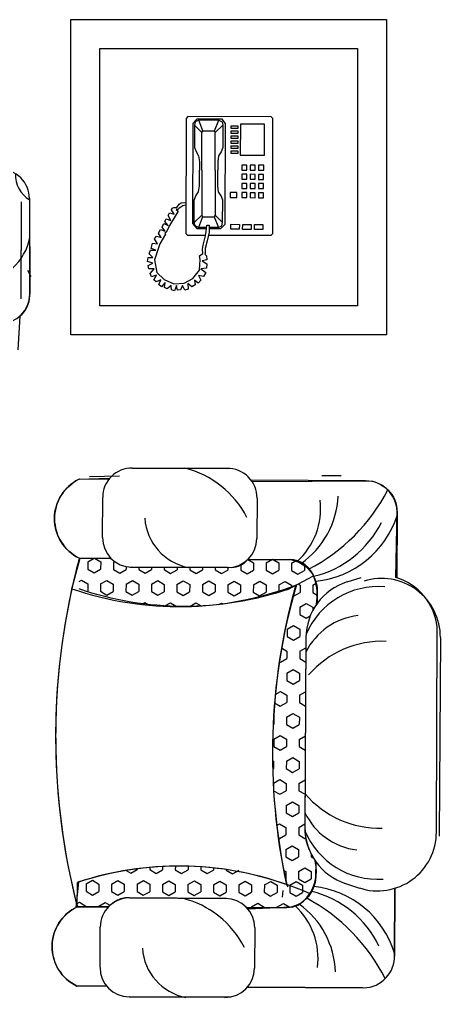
# Model space of a CAD drawing. Header units: inches. Extents: x 4.9 to 47.4, y 12.3 to 37.1.
# Drawn here: x 19.027 to 19.907, y 21.081 to 23.128 of the extents above; entities that cross this region are included whole.
import ezdxf

# ---------------------------------------------------------------- set-up
doc = ezdxf.new("R2010")
doc.units = ezdxf.units.IN
doc.header["$MEASUREMENT"] = 0
doc.layers.add('02', color=2, linetype='Continuous')
doc.layers.add('4', color=4, linetype='Continuous')

msp = doc.modelspace()

# ---------------------------------------------------------------- linework, layer by layer
at = {"layer": '02'}
for p, q in [((19.1944, 23.0679), (19.7334, 23.0679)), ((19.1944, 22.5289), (19.1944, 23.0679)), ((19.7334, 23.0679), (19.7334, 22.5289)), ((19.375, 22.9215), (19.3745, 22.6806)), ((19.3785, 22.925), (19.375, 22.9215)), ((19.5531, 22.9247), (19.3785, 22.925)), ((19.3977, 22.9198), (19.3889, 22.911)), ((19.4012, 22.918), (19.3942, 22.9145)), ((19.4501, 22.9196), (19.3977, 22.9198)), ((19.4098, 22.8953), (19.4012, 22.918)), ((19.4431, 22.9179), (19.4012, 22.918)), ((19.4343, 22.8952), (19.4431, 22.9179)), ((19.4431, 22.9179), (19.4501, 22.9144)), ((19.457, 22.9109), (19.4501, 22.9196)), ((19.5566, 22.9212), (19.5531, 22.9247)), ((19.5561, 22.6802), (19.5566, 22.9212)), ((19.3889, 22.911), (19.3885, 22.7015)), ((19.3924, 22.9075), (19.3923, 22.8604)), ((19.3942, 22.9145), (19.3924, 22.9075)), ((19.3924, 22.9075), (19.4081, 22.8918)), ((19.4081, 22.8918), (19.4098, 22.8953)), ((19.4098, 22.8953), (19.4343, 22.8952)), ((19.436, 22.8917), (19.4343, 22.8952)), ((19.4518, 22.9074), (19.436, 22.8917)), ((19.4501, 22.9144), (19.4518, 22.9074)), ((19.4518, 22.9074), (19.4517, 22.8603)), ((19.4566, 22.6996), (19.457, 22.9109)), ((19.4692, 22.9004), (19.4692, 22.9056)), ((19.4692, 22.9056), (19.4832, 22.9056)), ((19.4832, 22.9004), (19.4692, 22.9004)), ((19.4692, 22.8952), (19.4832, 22.8951)), ((19.4692, 22.8899), (19.4692, 22.8952)), ((19.4832, 22.9056), (19.4832, 22.9004)), ((19.4832, 22.8951), (19.4832, 22.8899)), ((19.4885, 22.9091), (19.4883, 22.8445)), ((19.5391, 22.909), (19.4885, 22.9091)), ((19.539, 22.8444), (19.5391, 22.909)), ((19.4079, 22.8132), (19.4081, 22.8918)), ((19.4359, 22.8132), (19.436, 22.8917)), ((19.4832, 22.8899), (19.4692, 22.8899)), ((19.4692, 22.8847), (19.4832, 22.8846)), ((19.4692, 22.8794), (19.4692, 22.8847)), ((19.4832, 22.8794), (19.4692, 22.8794)), ((19.4692, 22.8742), (19.4831, 22.8742)), ((19.4692, 22.869), (19.4692, 22.8742)), ((19.4832, 22.8846), (19.4832, 22.8794)), ((19.3923, 22.8604), (19.3958, 22.8517)), ((19.4517, 22.8603), (19.4482, 22.8515)), ((19.4691, 22.8585), (19.4692, 22.8637)), ((19.4831, 22.8585), (19.4691, 22.8585)), ((19.4831, 22.8689), (19.4692, 22.869)), ((19.4692, 22.8637), (19.4831, 22.8637)), ((19.4831, 22.8742), (19.4831, 22.8689)), ((19.4831, 22.8637), (19.4831, 22.8585)), ((19.3958, 22.8517), (19.401, 22.8429)), ((19.401, 22.8429), (19.4027, 22.8307)), ((19.4429, 22.8428), (19.4411, 22.8306)), ((19.4482, 22.8515), (19.4429, 22.8428)), ((19.4691, 22.8532), (19.4831, 22.8532)), ((19.4691, 22.848), (19.4691, 22.8532)), ((19.4831, 22.848), (19.4691, 22.848)), ((19.4831, 22.8532), (19.4831, 22.848)), ((19.4883, 22.8445), (19.539, 22.8444)), ((19.4026, 22.78), (19.4027, 22.8132)), ((19.4027, 22.8307), (19.4027, 22.8132)), ((19.4079, 22.8132), (19.4077, 22.7189)), ((19.4359, 22.8132), (19.4357, 22.7189)), ((19.441, 22.78), (19.4411, 22.8131)), ((19.4411, 22.8306), (19.4411, 22.8131)), ((19.4918, 22.8235), (19.4917, 22.813)), ((19.4917, 22.813), (19.5022, 22.813)), ((19.5022, 22.8235), (19.4918, 22.8235)), ((19.5022, 22.813), (19.5022, 22.8235)), ((19.5197, 22.8235), (19.5092, 22.8235)), ((19.5092, 22.8235), (19.5092, 22.813)), ((19.5092, 22.813), (19.5197, 22.813)), ((19.5197, 22.813), (19.5197, 22.8235)), ((19.5372, 22.8234), (19.5267, 22.8234)), ((19.5267, 22.8234), (19.5267, 22.813)), ((19.5267, 22.813), (19.5372, 22.8129)), ((19.5372, 22.8129), (19.5372, 22.8234)), ((19.5022, 22.8043), (19.4917, 22.8043)), ((19.4917, 22.8043), (19.4917, 22.7938)), ((19.4917, 22.7938), (19.5022, 22.7938)), ((19.5022, 22.7938), (19.5022, 22.8043)), ((19.5197, 22.8042), (19.5092, 22.8043)), ((19.5092, 22.8043), (19.5092, 22.7938)), ((19.5092, 22.7938), (19.5196, 22.7938)), ((19.5196, 22.7938), (19.5197, 22.8042)), ((19.5267, 22.8042), (19.5266, 22.7937)), ((19.5266, 22.7937), (19.5371, 22.7937)), ((19.5371, 22.8042), (19.5267, 22.8042)), ((19.5371, 22.7937), (19.5371, 22.8042)), ((19.4008, 22.7678), (19.4026, 22.78)), ((19.4428, 22.7677), (19.441, 22.78)), ((19.4917, 22.7851), (19.4917, 22.7746)), ((19.5022, 22.7851), (19.4917, 22.7851)), ((19.4917, 22.7746), (19.5021, 22.7746)), ((19.5021, 22.7746), (19.5022, 22.7851)), ((19.5092, 22.7851), (19.5091, 22.7746)), ((19.5091, 22.7746), (19.5196, 22.7746)), ((19.5196, 22.785), (19.5092, 22.7851)), ((19.5196, 22.7746), (19.5196, 22.785)), ((19.5371, 22.785), (19.5266, 22.785)), ((19.5266, 22.785), (19.5266, 22.7745)), ((19.5266, 22.7745), (19.5371, 22.7745)), ((19.5371, 22.7745), (19.5371, 22.785)), ((19.047, 22.7535), (19.0477, 22.5534)), ((19.3921, 22.7504), (19.3956, 22.7591)), ((19.3956, 22.7591), (19.4008, 22.7678)), ((19.448, 22.759), (19.4428, 22.7677)), ((19.4515, 22.7503), (19.448, 22.759)), ((19.4812, 22.7659), (19.4672, 22.7659)), ((19.4672, 22.7659), (19.4672, 22.7555)), ((19.4672, 22.7555), (19.4811, 22.7554)), ((19.4811, 22.7554), (19.4812, 22.7659)), ((19.5021, 22.7659), (19.4916, 22.7659)), ((19.4916, 22.7659), (19.4916, 22.7554)), ((19.4916, 22.7554), (19.5021, 22.7554)), ((19.5021, 22.7554), (19.5021, 22.7659)), ((19.5196, 22.7658), (19.5091, 22.7658)), ((19.5091, 22.7658), (19.5091, 22.7554)), ((19.5091, 22.7554), (19.5196, 22.7553)), ((19.5196, 22.7553), (19.5196, 22.7658)), ((19.5371, 22.7658), (19.5266, 22.7658)), ((19.5266, 22.7658), (19.5266, 22.7553)), ((19.5266, 22.7553), (19.537, 22.7553)), ((19.537, 22.7553), (19.5371, 22.7658)), ((19.0297, 22.5437), (19.0304, 22.7469)), ((19.0297, 22.546), (19.0304, 22.7462)), ((19.047, 22.7511), (19.0476, 22.5505)), ((19.3441, 22.7297), (19.3455, 22.7336)), ((19.3455, 22.7336), (19.3494, 22.7346)), ((19.3494, 22.7346), (19.3557, 22.735)), ((19.3557, 22.735), (19.3607, 22.7417)), ((19.3596, 22.7325), (19.3575, 22.7304)), ((19.3642, 22.7357), (19.3596, 22.7325)), ((19.3607, 22.7417), (19.3649, 22.7442)), ((19.3681, 22.7385), (19.3642, 22.7357)), ((19.3649, 22.7442), (19.3746, 22.7452)), ((19.3746, 22.7399), (19.3681, 22.7385)), ((19.392, 22.7032), (19.3921, 22.7504)), ((19.4514, 22.7031), (19.4515, 22.7503)), ((19.3302, 22.7053), (19.3331, 22.711)), ((19.3331, 22.711), (19.3433, 22.7078)), ((19.3377, 22.7181), (19.3405, 22.7234)), ((19.3433, 22.7078), (19.3377, 22.7181)), ((19.3405, 22.7234), (19.3497, 22.7205)), ((19.3518, 22.7163), (19.3405, 22.6972)), ((19.3497, 22.7205), (19.3441, 22.7297)), ((19.3582, 22.7269), (19.3518, 22.7163)), ((19.3575, 22.7304), (19.354, 22.7304)), ((19.354, 22.7304), (19.3582, 22.7269)), ((19.392, 22.7032), (19.4077, 22.7189)), ((19.4095, 22.7154), (19.4007, 22.6927)), ((19.4077, 22.7189), (19.4095, 22.7154)), ((19.4095, 22.7154), (19.4339, 22.7154)), ((19.4357, 22.7189), (19.4339, 22.7154)), ((19.4339, 22.7154), (19.4426, 22.6926)), ((19.4514, 22.7031), (19.4357, 22.7189)), ((19.3246, 22.6937), (19.3281, 22.7015)), ((19.3309, 22.6855), (19.3246, 22.6937)), ((19.3281, 22.7015), (19.3376, 22.6972)), ((19.3376, 22.6972), (19.3302, 22.7053)), ((19.3405, 22.6972), (19.333, 22.6827)), ((19.3885, 22.7015), (19.3972, 22.691)), ((19.3937, 22.6962), (19.392, 22.7032)), ((19.4007, 22.6927), (19.3937, 22.6962)), ((19.3972, 22.691), (19.4176, 22.691)), ((19.4178, 22.6927), (19.4007, 22.6927)), ((19.4171, 22.6839), (19.4182, 22.6979)), ((19.4182, 22.6979), (19.4234, 22.6979)), ((19.4234, 22.6979), (19.4231, 22.6829)), ((19.4426, 22.6926), (19.4233, 22.6927)), ((19.4233, 22.6909), (19.4478, 22.6909)), ((19.4426, 22.6926), (19.4496, 22.6961)), ((19.4478, 22.6909), (19.4566, 22.6996)), ((19.4496, 22.6961), (19.4514, 22.7031)), ((19.4688, 22.6996), (19.4863, 22.6995)), ((19.4688, 22.6891), (19.4688, 22.6996)), ((19.4863, 22.6995), (19.4862, 22.6891)), ((19.4932, 22.689), (19.4933, 22.6995)), ((19.4933, 22.6995), (19.5107, 22.6995)), ((19.5107, 22.6995), (19.5107, 22.689)), ((19.5177, 22.689), (19.5177, 22.6995)), ((19.5177, 22.6995), (19.5352, 22.6994)), ((19.5352, 22.6994), (19.5351, 22.689)), ((19.3089, 22.669), (19.3128, 22.6746)), ((19.3128, 22.6746), (19.3227, 22.6718)), ((19.3175, 22.6813), (19.3214, 22.6887)), ((19.3227, 22.6718), (19.3175, 22.6813)), ((19.3316, 22.6792), (19.3202, 22.6587)), ((19.3214, 22.6887), (19.3309, 22.6855)), ((19.333, 22.6827), (19.3305, 22.682)), ((19.3305, 22.682), (19.3316, 22.6792)), ((19.3745, 22.6806), (19.378, 22.6771)), ((19.378, 22.6771), (19.4156, 22.677)), ((19.4103, 22.656), (19.4146, 22.6726)), ((19.4146, 22.6726), (19.4171, 22.6839)), ((19.4231, 22.6829), (19.4188, 22.6652)), ((19.4217, 22.677), (19.5526, 22.6767)), ((19.4862, 22.6891), (19.4688, 22.6891)), ((19.5107, 22.689), (19.4932, 22.689)), ((19.5351, 22.689), (19.5177, 22.689)), ((19.5526, 22.6767), (19.5561, 22.6802)), ((19.3015, 22.6492), (19.3047, 22.6598)), ((19.3117, 22.6453), (19.3015, 22.6492)), ((19.3047, 22.6598), (19.3153, 22.6587)), ((19.3202, 22.6587), (19.3085, 22.6255)), ((19.3153, 22.6587), (19.3089, 22.669)), ((19.4093, 22.6475), (19.4103, 22.656)), ((19.4188, 22.6652), (19.4146, 22.6486)), ((19.294, 22.6216), (19.2958, 22.6304)), ((19.2958, 22.6304), (19.3053, 22.6304)), ((19.2979, 22.6375), (19.3004, 22.6456)), ((19.3053, 22.6304), (19.2979, 22.6375)), ((19.3004, 22.6456), (19.3117, 22.6453)), ((19.4032, 22.6338), (19.4096, 22.6383)), ((19.4046, 22.6256), (19.4032, 22.6338)), ((19.4096, 22.6383), (19.4093, 22.6475)), ((19.4149, 22.6394), (19.4138, 22.6373)), ((19.4138, 22.6373), (19.4177, 22.6334)), ((19.4146, 22.6486), (19.4149, 22.6394)), ((19.4177, 22.6334), (19.4184, 22.6249)), ((19.305, 22.6184), (19.294, 22.6216)), ((19.2958, 22.6131), (19.305, 22.6184)), ((19.2972, 22.606), (19.2958, 22.6131)), ((19.3085, 22.6255), (19.3134, 22.5989)), ((19.4028, 22.6033), (19.4046, 22.6256)), ((19.4184, 22.6249), (19.4082, 22.6231)), ((19.4082, 22.6231), (19.418, 22.6171)), ((19.418, 22.6171), (19.4173, 22.6076)), ((19.0506, 22.5897), (19.0436, 22.6025)), ((19.3081, 22.6064), (19.2972, 22.606)), ((19.2996, 22.5968), (19.3081, 22.6064)), ((19.3024, 22.5898), (19.2996, 22.5968)), ((19.3127, 22.5929), (19.3024, 22.5898)), ((19.3077, 22.5834), (19.3127, 22.5929)), ((19.3134, 22.5989), (19.3289, 22.5837)), ((19.3893, 22.5864), (19.4028, 22.6033)), ((19.4113, 22.5906), (19.4007, 22.5927)), ((19.4007, 22.5927), (19.4056, 22.5828)), ((19.4173, 22.6076), (19.406, 22.6065)), ((19.406, 22.6065), (19.4159, 22.5987)), ((19.4159, 22.5987), (19.4113, 22.5906)), ((19.3123, 22.5791), (19.3077, 22.5834)), ((19.3222, 22.5834), (19.3123, 22.5791)), ((19.3179, 22.5738), (19.3222, 22.5834)), ((19.3236, 22.5689), (19.3179, 22.5738)), ((19.331, 22.578), (19.3236, 22.5689)), ((19.3289, 22.5837), (19.3494, 22.5748)), ((19.3299, 22.5674), (19.331, 22.578)), ((19.3356, 22.5646), (19.3299, 22.5674)), ((19.3437, 22.5716), (19.3356, 22.5646)), ((19.3441, 22.5621), (19.3437, 22.5716)), ((19.3494, 22.5748), (19.3706, 22.5765)), ((19.3547, 22.5716), (19.3508, 22.5603)), ((19.3571, 22.5614), (19.3547, 22.5716)), ((19.3674, 22.5716), (19.3631, 22.5621)), ((19.372, 22.562), (19.3674, 22.5716)), ((19.3706, 22.5765), (19.3893, 22.5864)), ((19.3868, 22.5687), (19.3784, 22.5758)), ((19.3784, 22.5758), (19.3794, 22.5641)), ((19.3936, 22.573), (19.3868, 22.5687)), ((19.4003, 22.5765), (19.3922, 22.5825)), ((19.3922, 22.5825), (19.3936, 22.573)), ((19.4056, 22.5828), (19.4003, 22.5765)), ((19.3508, 22.5603), (19.3441, 22.5621)), ((19.3631, 22.5621), (19.3571, 22.5614)), ((19.3794, 22.5641), (19.372, 22.562)), ((19.7334, 22.5289), (19.1944, 22.5289)), ((19.4602, 22.1881), (19.2589, 22.1892)), ((19.2622, 22.1892), (19.4624, 22.1881)), ((19.1999, 22.0437), (19.2004, 22.1281)), ((19.5235, 22.1262), (19.523, 22.0418)), ((19.1357, 21.9365), (19.1533, 22.0004)), ((19.1514, 22.0004), (19.2177, 22)), ((19.1533, 22.0004), (19.2173, 22.0004)), ((19.1695, 21.9927), (19.1828, 22.0002)), ((19.183, 22.0002), (19.1962, 21.9925)), ((19.2228, 21.9924), (19.2251, 21.9937)), ((19.504, 21.9977), (19.5908, 21.9975)), ((19.504, 21.9976), (19.5158, 21.9907)), ((19.5047, 21.9984), (19.5833, 21.9979)), ((19.5425, 21.9905), (19.5557, 21.9981)), ((19.5559, 21.9981), (19.5691, 21.9904)), ((19.5957, 21.9902), (19.6035, 21.9947)), ((19.1695, 21.9927), (19.1695, 21.9773)), ((19.1695, 21.9773), (19.1827, 21.9695)), ((19.1827, 21.9695), (19.1961, 21.9771)), ((19.1962, 21.9925), (19.1961, 21.9771)), ((19.2228, 21.9924), (19.2227, 21.977)), ((19.2227, 21.977), (19.236, 21.9692)), ((19.236, 21.9692), (19.2494, 21.9768)), ((19.2494, 21.983), (19.2494, 21.9768)), ((19.2581, 21.9819), (19.4697, 21.9812)), ((19.4612, 21.9806), (19.2611, 21.9818)), ((19.276, 21.9817), (19.276, 21.9767)), ((19.276, 21.9767), (19.2893, 21.9689)), ((19.2893, 21.9689), (19.3026, 21.9765)), ((19.3027, 21.9815), (19.3026, 21.9765)), ((19.3293, 21.9814), (19.3293, 21.9764)), ((19.3293, 21.9764), (19.3426, 21.9686)), ((19.3426, 21.9686), (19.3559, 21.9762)), ((19.3559, 21.9812), (19.3559, 21.9762)), ((19.3826, 21.9811), (19.3826, 21.9761)), ((19.3826, 21.9761), (19.3958, 21.9683)), ((19.3958, 21.9683), (19.4092, 21.9759)), ((19.4092, 21.9809), (19.4092, 21.9759)), ((19.4359, 21.9808), (19.4358, 21.9758)), ((19.4358, 21.9758), (19.4491, 21.968)), ((19.4491, 21.968), (19.4625, 21.9756)), ((19.4625, 21.9807), (19.4625, 21.9756)), ((19.4892, 21.9872), (19.4891, 21.9755)), ((19.4891, 21.9755), (19.5024, 21.9677)), ((19.5024, 21.9677), (19.5157, 21.9753)), ((19.5158, 21.9907), (19.5157, 21.9753)), ((19.5425, 21.9905), (19.5424, 21.9752)), ((19.5424, 21.9752), (19.5557, 21.9674)), ((19.5557, 21.9674), (19.569, 21.975)), ((19.5691, 21.9904), (19.569, 21.975)), ((19.5957, 21.9902), (19.5957, 21.9749)), ((19.5957, 21.9749), (19.6089, 21.9671)), ((19.6089, 21.9671), (19.6223, 21.9747)), ((19.6224, 21.985), (19.6223, 21.9747)), ((19.1511, 21.9515), (19.156, 21.9543)), ((19.156, 21.9543), (19.1693, 21.9465)), ((19.1959, 21.9464), (19.2093, 21.954)), ((19.2093, 21.954), (19.2226, 21.9462)), ((19.2492, 21.9461), (19.2626, 21.9537)), ((19.2626, 21.9537), (19.2758, 21.9459)), ((19.3025, 21.9458), (19.3158, 21.9534)), ((19.3158, 21.9534), (19.3291, 21.9456)), ((19.3557, 21.9455), (19.3691, 21.9531)), ((19.3691, 21.9531), (19.3824, 21.9453)), ((19.409, 21.9452), (19.4224, 21.9528)), ((19.4224, 21.9528), (19.4357, 21.945)), ((19.5877, 21.935), (19.6411, 21.9636)), ((19.7119, 21.9507), (19.7412, 21.9598)), ((19.1693, 21.9465), (19.1692, 21.9311)), ((19.1959, 21.9464), (19.1958, 21.931)), ((19.2226, 21.9462), (19.2225, 21.9308)), ((19.2492, 21.9461), (19.2491, 21.9307)), ((19.2758, 21.9459), (19.2757, 21.9305)), ((19.3025, 21.9458), (19.3024, 21.9304)), ((19.3291, 21.9456), (19.329, 21.9302)), ((19.3557, 21.9455), (19.3557, 21.9301)), ((19.3824, 21.9453), (19.3823, 21.9299)), ((19.409, 21.9452), (19.4089, 21.9298)), ((19.4357, 21.945), (19.4356, 21.9296)), ((19.4623, 21.9449), (19.4622, 21.9295)), ((19.4623, 21.9449), (19.4757, 21.9525)), ((19.4757, 21.9525), (19.4889, 21.9447)), ((19.4889, 21.9447), (19.4888, 21.9293)), ((19.5156, 21.9446), (19.5155, 21.9292)), ((19.5156, 21.9446), (19.5289, 21.9522)), ((19.5289, 21.9522), (19.5422, 21.9444)), ((19.5422, 21.9444), (19.5421, 21.929)), ((19.5688, 21.9443), (19.5822, 21.9519)), ((19.5688, 21.9443), (19.5688, 21.9289)), ((19.5822, 21.9519), (19.5955, 21.9441)), ((19.5955, 21.9441), (19.5955, 21.9391)), ((19.6091, 21.9465), (19.6133, 21.944)), ((19.6133, 21.944), (19.6133, 21.9286)), ((19.64, 21.9439), (19.6399, 21.9285)), ((19.64, 21.9439), (19.6473, 21.948)), ((19.1678, 21.9304), (19.1692, 21.9311)), ((19.1958, 21.931), (19.2091, 21.9232)), ((19.2091, 21.9232), (19.2225, 21.9308)), ((19.2491, 21.9307), (19.2624, 21.9229)), ((19.2624, 21.9229), (19.2757, 21.9305)), ((19.3024, 21.9304), (19.3157, 21.9226)), ((19.3157, 21.9226), (19.329, 21.9302)), ((19.3557, 21.9301), (19.3689, 21.9223)), ((19.3689, 21.9223), (19.3823, 21.9299)), ((19.4089, 21.9298), (19.4222, 21.922)), ((19.4222, 21.922), (19.4356, 21.9296)), ((19.4622, 21.9295), (19.4755, 21.9217)), ((19.4755, 21.9217), (19.4888, 21.9293)), ((19.5155, 21.9292), (19.5288, 21.9214)), ((19.5288, 21.9214), (19.5421, 21.929)), ((19.598, 21.9221), (19.5999, 21.921)), ((19.5999, 21.921), (19.6133, 21.9286)), ((19.6399, 21.9285), (19.6493, 21.923)), ((19.6493, 21.9311), (19.6492, 21.9057)), ((19.2844, 21.9048), (19.2889, 21.9074)), ((19.2889, 21.9074), (19.2957, 21.9034)), ((19.3306, 21.9005), (19.3422, 21.9071)), ((19.3422, 21.9071), (19.3552, 21.8995)), ((19.3825, 21.8994), (19.3955, 21.9068)), ((19.3955, 21.9068), (19.4067, 21.9003)), ((19.4429, 21.9032), (19.4488, 21.9065)), ((19.4488, 21.9065), (19.4526, 21.9043)), ((19.6131, 21.8979), (19.613, 21.8825)), ((19.6131, 21.8979), (19.6264, 21.9055)), ((19.6264, 21.9055), (19.6397, 21.8977)), ((19.6397, 21.8977), (19.6397, 21.8904)), ((19.613, 21.8825), (19.6263, 21.8747)), ((19.6263, 21.8747), (19.6346, 21.8795)), ((19.5862, 21.8519), (19.5861, 21.8365)), ((19.5862, 21.8519), (19.5995, 21.8595)), ((19.5995, 21.8595), (19.6128, 21.8517)), ((19.6128, 21.8517), (19.6127, 21.8363)), ((19.5861, 21.8365), (19.5994, 21.8287)), ((19.5994, 21.8287), (19.6127, 21.8363)), ((19.6256, 21.8339), (19.6233, 21.4368)), ((19.6256, 21.8364), (19.6234, 21.4321)), ((19.5743, 21.8125), (19.5859, 21.8057)), ((19.6126, 21.8056), (19.6255, 21.813)), ((19.5725, 21.7827), (19.5858, 21.7904)), ((19.5859, 21.8057), (19.5858, 21.7904)), ((19.6126, 21.8056), (19.6125, 21.7902)), ((19.6125, 21.7902), (19.6253, 21.7827)), ((19.5698, 21.7843), (19.5725, 21.7827)), ((19.5857, 21.7596), (19.5856, 21.7442)), ((19.5857, 21.7596), (19.599, 21.7672)), ((19.599, 21.7672), (19.6123, 21.7595)), ((19.6123, 21.7595), (19.6122, 21.7441)), ((19.5856, 21.7442), (19.5988, 21.7365)), ((19.5988, 21.7365), (19.6122, 21.7441)), ((19.5614, 21.7151), (19.5721, 21.7212)), ((19.5721, 21.7212), (19.5854, 21.7135)), ((19.5854, 21.7135), (19.5853, 21.6981)), ((19.612, 21.7133), (19.6119, 21.6979)), ((19.612, 21.7133), (19.6249, 21.7207)), ((19.5599, 21.6975), (19.5719, 21.6905)), ((19.5719, 21.6905), (19.5853, 21.6981)), ((19.6119, 21.6979), (19.6248, 21.6904)), ((19.5578, 21.6679), (19.5585, 21.6675)), ((19.5585, 21.6675), (19.5584, 21.6521)), ((19.5851, 21.6673), (19.585, 21.6519)), ((19.5851, 21.6673), (19.5985, 21.6749)), ((19.5985, 21.6749), (19.6118, 21.6672)), ((19.6118, 21.6672), (19.6117, 21.6518)), ((19.5569, 21.6513), (19.5584, 21.6521)), ((19.585, 21.6519), (19.5983, 21.6442)), ((19.5983, 21.6442), (19.6117, 21.6518)), ((19.5582, 21.6213), (19.5716, 21.629)), ((19.5716, 21.629), (19.5849, 21.6212)), ((19.6115, 21.621), (19.6244, 21.6284)), ((19.5582, 21.6213), (19.5581, 21.606)), ((19.5581, 21.606), (19.5714, 21.5982)), ((19.5714, 21.5982), (19.5848, 21.6058)), ((19.5849, 21.6212), (19.5848, 21.6058)), ((19.6115, 21.621), (19.6114, 21.6057)), ((19.6114, 21.6057), (19.6243, 21.5981)), ((19.5557, 21.5765), (19.558, 21.5752)), ((19.558, 21.5752), (19.5579, 21.5598)), ((19.5846, 21.575), (19.5845, 21.5597)), ((19.5846, 21.575), (19.598, 21.5827)), ((19.598, 21.5827), (19.6112, 21.5749)), ((19.6112, 21.5749), (19.6112, 21.5595)), ((19.556, 21.5588), (19.5579, 21.5598)), ((19.5845, 21.5597), (19.5978, 21.5519)), ((19.5978, 21.5519), (19.6112, 21.5595)), ((19.5577, 21.5291), (19.5576, 21.5186)), ((19.5577, 21.5291), (19.5711, 21.5367)), ((19.5711, 21.5367), (19.5843, 21.5289)), ((19.5843, 21.5289), (19.5843, 21.5135)), ((19.611, 21.5288), (19.6109, 21.5134)), ((19.611, 21.5288), (19.6239, 21.5361)), ((19.5579, 21.5135), (19.5709, 21.5059)), ((19.5709, 21.5059), (19.5843, 21.5135)), ((19.6109, 21.5134), (19.6237, 21.5059)), ((19.5841, 21.4828), (19.584, 21.4674)), ((19.5841, 21.4828), (19.5974, 21.4904)), ((19.5974, 21.4904), (19.6107, 21.4826)), ((19.6107, 21.4826), (19.6106, 21.4672)), ((19.584, 21.4674), (19.5973, 21.4596)), ((19.5973, 21.4596), (19.6106, 21.4672)), ((19.5643, 21.4409), (19.5705, 21.4444)), ((19.5705, 21.4444), (19.5838, 21.4366)), ((19.6105, 21.4365), (19.6234, 21.4438)), ((19.5704, 21.4136), (19.5837, 21.4213)), ((19.5838, 21.4366), (19.5837, 21.4213)), ((19.6105, 21.4365), (19.6104, 21.4211)), ((19.6104, 21.4211), (19.6236, 21.4133)), ((19.5675, 21.4153), (19.5704, 21.4136)), ((19.6236, 21.4133), (19.6253, 21.4143)), ((19.5836, 21.3905), (19.5835, 21.3751)), ((19.5836, 21.3905), (19.5969, 21.3981)), ((19.5969, 21.3981), (19.6102, 21.3903)), ((19.6102, 21.3903), (19.6101, 21.375)), ((19.6368, 21.3802), (19.6367, 21.3748)), ((19.5835, 21.3751), (19.5967, 21.3674)), ((19.5967, 21.3674), (19.6101, 21.375)), ((19.6367, 21.3748), (19.6413, 21.3722)), ((19.6461, 21.3648), (19.6459, 21.334)), ((19.2492, 21.3465), (19.2591, 21.3407)), ((19.2591, 21.3407), (19.2724, 21.3483)), ((19.2724, 21.3499), (19.2724, 21.3483)), ((19.2991, 21.3529), (19.2991, 21.3482)), ((19.2991, 21.3482), (19.3123, 21.3404)), ((19.3123, 21.3404), (19.3257, 21.348)), ((19.3257, 21.3547), (19.3257, 21.348)), ((19.3524, 21.3555), (19.3523, 21.3479)), ((19.3523, 21.3479), (19.3656, 21.3401)), ((19.3656, 21.3401), (19.379, 21.3477)), ((19.379, 21.3553), (19.379, 21.3477)), ((19.4057, 21.354), (19.4056, 21.3476)), ((19.4056, 21.3476), (19.4189, 21.3398)), ((19.4189, 21.3398), (19.4323, 21.3474)), ((19.4323, 21.3517), (19.4323, 21.3474)), ((19.4589, 21.3483), (19.4589, 21.3472)), ((19.4589, 21.3472), (19.4722, 21.3395)), ((19.4722, 21.3395), (19.4812, 21.3446)), ((19.4812, 21.3446), (19.4855, 21.3471)), ((19.5787, 21.3471), (19.5833, 21.3444)), ((19.5833, 21.3444), (19.5832, 21.329)), ((19.6099, 21.3442), (19.6098, 21.3288)), ((19.6099, 21.3442), (19.6233, 21.3518)), ((19.6233, 21.3518), (19.6366, 21.3441)), ((19.6366, 21.3441), (19.6365, 21.3287)), ((19.1449, 21.2692), (19.1503, 21.3224)), ((19.1473, 21.2704), (19.1476, 21.3215)), ((19.1503, 21.3224), (19.1482, 21.3217)), ((19.1657, 21.3182), (19.1656, 21.3028)), ((19.1657, 21.3182), (19.1791, 21.3258)), ((19.1791, 21.3258), (19.1923, 21.318)), ((19.1923, 21.318), (19.1923, 21.3026)), ((19.219, 21.3179), (19.2189, 21.3025)), ((19.219, 21.3179), (19.2323, 21.3255)), ((19.2323, 21.3255), (19.2456, 21.3177)), ((19.2723, 21.3175), (19.2856, 21.3252)), ((19.2856, 21.3252), (19.2989, 21.3174)), ((19.3255, 21.3172), (19.3389, 21.3249)), ((19.3389, 21.3249), (19.3522, 21.3171)), ((19.3788, 21.3169), (19.3922, 21.3246)), ((19.3922, 21.3246), (19.4054, 21.3168)), ((19.4321, 21.3166), (19.4454, 21.3243)), ((19.4454, 21.3243), (19.4587, 21.3165)), ((19.4854, 21.3163), (19.4987, 21.324)), ((19.4987, 21.324), (19.512, 21.3162)), ((19.5386, 21.316), (19.552, 21.3236)), ((19.552, 21.3236), (19.5653, 21.3159)), ((19.5823, 21.3285), (19.5832, 21.329)), ((19.5919, 21.3157), (19.6053, 21.3233)), ((19.6053, 21.3233), (19.6185, 21.3156)), ((19.6098, 21.3288), (19.6231, 21.3211)), ((19.6231, 21.3211), (19.6365, 21.3287)), ((19.1656, 21.3028), (19.1789, 21.295)), ((19.1789, 21.295), (19.1923, 21.3026)), ((19.2189, 21.3025), (19.2322, 21.2947)), ((19.2322, 21.2947), (19.2455, 21.3023)), ((19.2456, 21.3177), (19.2455, 21.3023)), ((19.2723, 21.3175), (19.2722, 21.3022)), ((19.2722, 21.3022), (19.2854, 21.2944)), ((19.2854, 21.2944), (19.2988, 21.302)), ((19.2989, 21.3174), (19.2988, 21.302)), ((19.3255, 21.3172), (19.3254, 21.3019)), ((19.3254, 21.3019), (19.3387, 21.2941)), ((19.3387, 21.2941), (19.3521, 21.3017)), ((19.3522, 21.3171), (19.3521, 21.3017)), ((19.3788, 21.3169), (19.3787, 21.3016)), ((19.3787, 21.3016), (19.392, 21.2938)), ((19.392, 21.2938), (19.4054, 21.3014)), ((19.4054, 21.3168), (19.4054, 21.3014)), ((19.4321, 21.3166), (19.432, 21.3013)), ((19.432, 21.3013), (19.4453, 21.2935)), ((19.4453, 21.2935), (19.4586, 21.3011)), ((19.4587, 21.3165), (19.4586, 21.3011)), ((19.4854, 21.3163), (19.4853, 21.301)), ((19.4853, 21.301), (19.4985, 21.2932)), ((19.4985, 21.2932), (19.5119, 21.3008)), ((19.512, 21.3162), (19.5119, 21.3008)), ((19.5386, 21.316), (19.5385, 21.3007)), ((19.5385, 21.3007), (19.5518, 21.2929)), ((19.5518, 21.2929), (19.5652, 21.3005)), ((19.5653, 21.3159), (19.5652, 21.3005)), ((19.5775, 21.3047), (19.5759, 21.2908)), ((19.5842, 21.3174), (19.5879, 21.3124)), ((19.5919, 21.3146), (19.5918, 21.3004)), ((19.5918, 21.3004), (19.6051, 21.2926)), ((19.5919, 21.3157), (19.5919, 21.3146)), ((19.6051, 21.2926), (19.6185, 21.3002)), ((19.6185, 21.3156), (19.6185, 21.3043)), ((19.6185, 21.3043), (19.6185, 21.3002)), ((19.1473, 21.277), (19.1522, 21.2798)), ((19.1522, 21.2798), (19.1654, 21.272)), ((19.1921, 21.2719), (19.2054, 21.2795)), ((19.2054, 21.2795), (19.2157, 21.2735)), ((19.4593, 21.288), (19.2518, 21.289)), ((19.2571, 21.2892), (19.4572, 21.288)), ((19.5117, 21.27), (19.5251, 21.2777)), ((19.5251, 21.2777), (19.5384, 21.2699)), ((19.565, 21.2697), (19.5784, 21.2774)), ((19.5784, 21.2774), (19.5916, 21.2696)), ((19.2116, 21.2694), (19.1449, 21.2692)), ((19.2122, 21.27), (19.1473, 21.2704)), ((19.1476, 21.2719), (19.1477, 21.2704)), ((19.1476, 21.2719), (19.1476, 21.2719)), ((19.1654, 21.272), (19.1654, 21.2703)), ((19.1921, 21.2719), (19.1921, 21.2701)), ((19.5791, 21.2679), (19.502, 21.2684)), ((19.5951, 21.2698), (19.5044, 21.2656)), ((19.5117, 21.27), (19.5117, 21.2683)), ((19.5384, 21.2699), (19.5384, 21.2682)), ((19.565, 21.2697), (19.565, 21.268)), ((19.5916, 21.2696), (19.5916, 21.269)), ((19.1948, 21.1436), (19.1953, 21.228)), ((19.5184, 21.2262), (19.5179, 21.1417)), ((19.4561, 21.0806), (19.2559, 21.0817)), ((19.2559, 21.0817), (19.4683, 21.0817))]:
    msp.add_line(p, q, dxfattribs=at)
for centre, radius, start, end in [((18.9855, 22.7533), 0.0615, 0.1924, 90.1924), ((19.0803, 22.804), 0.0626, 178.4982, 237.8336), ((18.9373, 22.692), 0.1123, 274.2461, 349.6424), ((18.9862, 22.5532), 0.0615, 270.1924, 0.1924), ((18.9921, 22.5504), 0.0556, 308.9713, 0.1738), ((19.2619, 22.1277), 0.0615, 89.6741, 179.6741), ((19.325, 21.996), 0.1984, 26.8761, 76.2089), ((19.462, 22.1266), 0.0615, 359.6741, 91.6053), ((19.7499, 22.0966), 0.0664, 2.0903, 78.2835), ((19.4498, 22.3241), 0.3916, 297.6048, 332.5124), ((19.5075, 22.1042), 0.1489, 311.9312, 6.7136), ((19.5117, 22.1384), 0.1814, 304.8447, 357.5103), ((19.4006, 22.0914), 0.1123, 183.7278, 259.124), ((19.6263, 22.1508), 0.1995, 275.6609, 342.2701), ((19.5922, 22.1699), 0.2133, 283.4067, 333.7071), ((19.2614, 22.0433), 0.0615, 179.6741, 269.6741), ((19.4615, 22.0422), 0.0615, 269.6741, 359.6741), ((19.4698, 22.0249), 0.0437, 269.8152, 321.5128), ((19.5907, 21.942), 0.0555, 16.906, 89.8511), ((19.5237, 21.9216), 0.1255, 351.912, 16.906), ((19.3596, 22.5836), 0.6847, 250.92, 291.0501), ((20.8299, 21.5913), 1.2743, 163.9068, 192.4339), ((20.8648, 21.5918), 1.3092, 164.4117, 192.1391), ((19.7486, 21.8332), 0.123, 107.3584, 179.6741), ((19.7771, 21.7764), 0.1646, 85.3702, 156.7691), ((19.7497, 21.7425), 0.1384, 96.2875, 153.9543), ((19.7855, 21.6221), 0.2043, 87.701, 139.0363), ((19.7795, 21.6394), 0.2043, 220.3119, 271.6471), ((19.7485, 21.5269), 0.1384, 205.3938, 263.0607), ((19.7464, 21.4361), 0.123, 179.6741, 251.9897), ((19.7242, 21.4315), 0.1009, 179.6838, 203.9533), ((19.7755, 21.4927), 0.1646, 202.579, 273.978), ((19.8036, 21.4668), 0.1876, 203.9533, 212.3519), ((19.5603, 21.3453), 0.0873, 313.7225, 13.9211), ((19.3598, 20.6777), 0.6779, 70.5585, 108.1947), ((19.5861, 21.0958), 0.2133, 25.6411, 75.9415), ((19.6204, 21.1146), 0.1995, 17.0781, 83.6872), ((19.3079, 21.3282), 0.1698, 193.7442, 199.3747), ((19.2568, 21.2276), 0.0615, 89.6741, 179.6741), ((19.3107, 21.1609), 0.147, 125.4519, 132.4151), ((19.2516, 21.2438), 0.0451, 89.7272, 125.4519), ((19.3199, 21.0954), 0.1984, 26.8761, 76.2089), ((19.4569, 21.2265), 0.0615, 359.6741, 89.6741), ((19.5886, 21.3157), 0.0464, 278.144, 313.7225), ((19.4419, 20.9433), 0.3916, 26.8357, 61.7434), ((19.5021, 21.1625), 0.1489, 352.6346, 47.417), ((19.5059, 21.1283), 0.1814, 1.8378, 54.5034), ((19.3955, 21.1908), 0.1123, 183.7278, 259.124), ((19.2563, 21.1432), 0.0615, 179.6741, 269.6741), ((19.4564, 21.1421), 0.0615, 269.6741, 359.6741)]:
    msp.add_arc(centre, radius, start, end, dxfattribs=at)
at = {"layer": '02', "extrusion": (0, 0, -1)}
for centre, major_axis, start_param, end_param in [((19.5829, 21.9315), (0.047, -0.047), 3.932679, 5.503476), ((19.3706, 22.5772), (0.4793, -0.4793), 0.459374, 1.115282), ((19.5795, 21.3344), (0.047, -0.047), -0.77971, 0.791087)]:
    msp.add_ellipse(centre, major_axis=major_axis, ratio=1, start_param=start_param, end_param=end_param, dxfattribs=at)
at = {"layer": '02'}
msp.add_ellipse((19.3598, 20.6777), major_axis=(0.4793, -0.4793), ratio=1, start_param=1.938712, end_param=2.674701, dxfattribs=at)
at = {"layer": '4'}
for p, q in [((19.1339, 23.1284), (19.7939, 23.1284)), ((19.1339, 22.4684), (19.1339, 23.1284)), ((19.7939, 23.1284), (19.7939, 22.4684)), ((19.027, 22.5072), (19.0226, 22.4369)), ((19.7939, 22.4684), (19.1339, 22.4684)), ((19.2147, 22.1672), (19.1497, 22.1652)), ((19.1524, 22.1665), (19.2138, 22.1661)), ((19.2354, 22.1722), (19.1727, 22.1707)), ((19.5105, 22.1645), (19.7503, 22.1631)), ((19.7634, 22.1617), (19.5136, 22.16)), ((19.6995, 22.173, 0.4218), (19.6586, 22.1725, 0.4218)), ((19.8137, 21.9601), (19.8163, 22.0991)), ((19.8164, 22.0963), (19.8156, 21.9595)), ((19.8986, 21.4271), (19.9001, 21.8567)), ((19.9069, 21.8342), (19.9046, 21.4185)), ((19.7083, 21.3191), (19.7375, 21.3097)), ((19.8119, 21.3091), (19.8111, 21.1669)), ((19.8111, 21.1688), (19.8119, 21.3091)), ((19.1463, 21.1043), (19.2084, 21.1046)), ((19.209, 21.1039), (19.1463, 21.1043)), ((19.503, 21.1019), (19.7466, 21.1009)), ((19.7443, 21.1009), (19.5033, 21.1023))]:
    msp.add_line(p, q, dxfattribs=at)
for centre, radius, start, end in [((19.1916, 22.0833), 0.092, 117.067, 244.2477), ((20.5329, 21.6275), 1.4309, 164.8955, 194.4526), ((20.5301, 21.6272), 1.4281, 164.8504, 193.7442), ((19.7839, 21.8349), 0.123, 359.6741, 107.3584), ((19.7779, 21.8424), 0.123, 6.6824, 73.087), ((19.7755, 21.4267), 0.123, 251.9897, 0.2186), ((19.1864, 21.187), 0.0919, 114.8742, 244.1457), ((19.7444, 21.1675), 0.0668, 317.2392, 1.1038), ((19.7468, 21.1625), 0.0616, 269.7725, 319.0587)]:
    msp.add_arc(centre, radius, start, end, dxfattribs=at)
at = {"layer": '4', "extrusion": (0, 0, -1)}
for centre, major_axis, start_param, end_param in [((19.1917, 22.0832), (0.0651, -0.0651), 1.237696, 3.48607), ((19.7499, 22.0966), (0.047, 0.047), 5.503476, 7.074272), ((19.1866, 21.1871), (0.0651, -0.0651), 1.237769, 3.485997)]:
    msp.add_ellipse(centre, major_axis=major_axis, ratio=1, start_param=start_param, end_param=end_param, dxfattribs=at)

doc.saveas('drawing.dxf')
